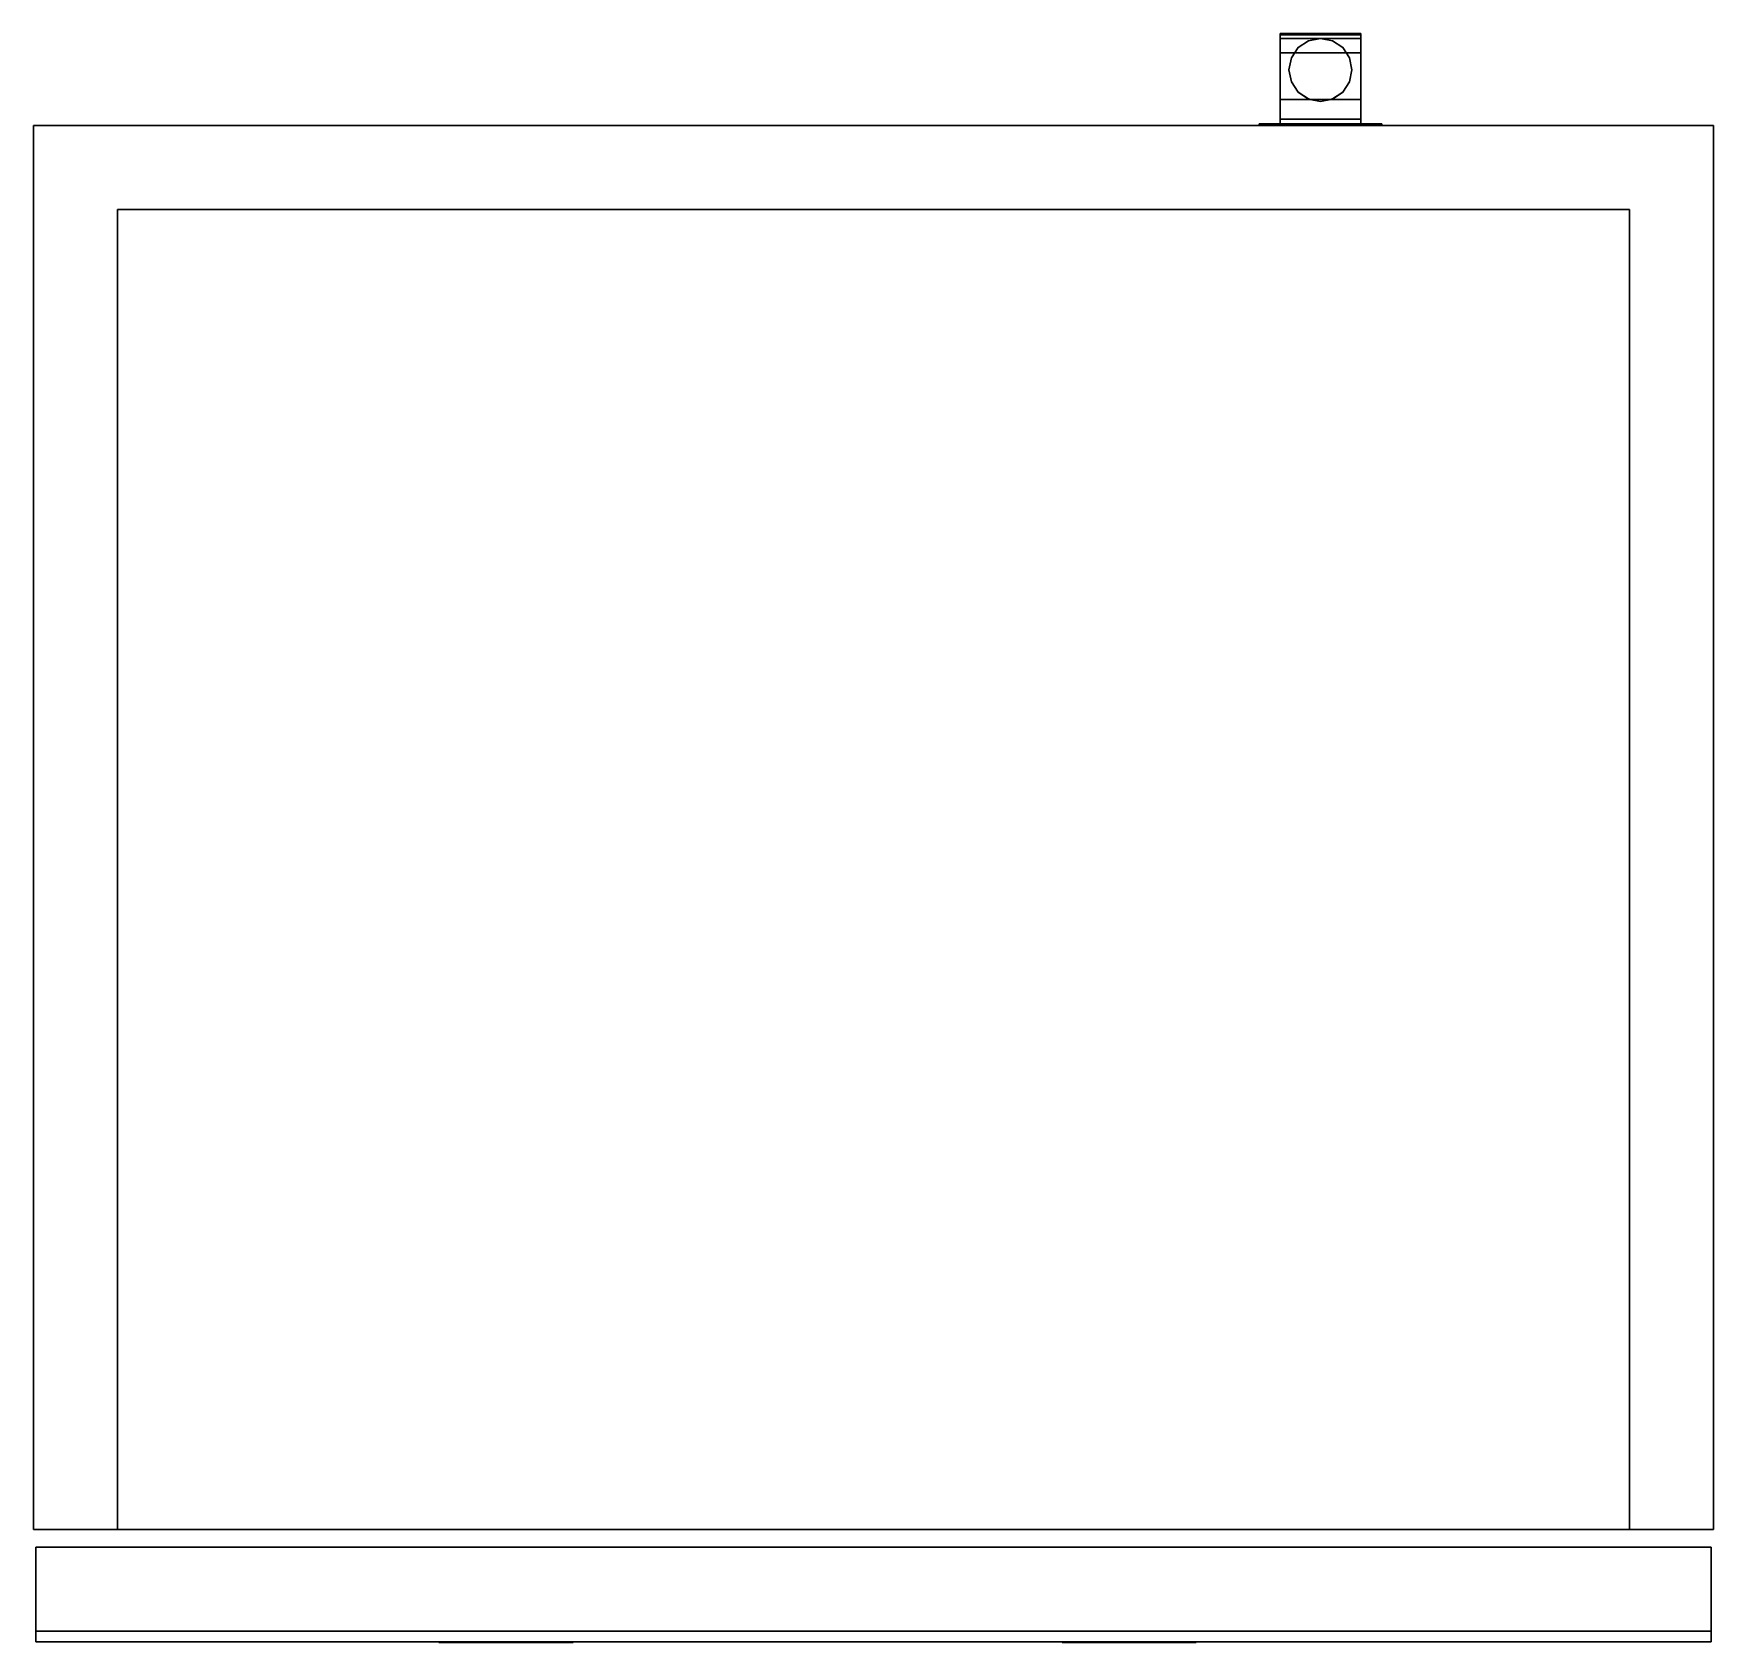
# Model space of a CAD drawing. Header units: millimetres. Extents: x 0 to 800, y -774 to -7.
import ezdxf

# ---------------------------------------------------------------- set-up
doc = ezdxf.new("R2010")
doc.units = ezdxf.units.MM
for name, color, linetype in [('200-EquipBlack-3d', 250, 'Continuous'), ('200-EquipGlass-3D', 140, 'Continuous'), ('200-EquipSteel-3d', 9, 'Continuous')]:
    doc.layers.add(name, color=color, linetype=linetype)

msp = doc.modelspace()

# ---------------------------------------------------------------- linework, layer by layer
at = {"layer": '200-EquipBlack-3d'}
for points, invisible_edges in [([(87.88, -773.21, 447.96), (710.12, -773.21, 447.96), (799, -773.21, 508.16), (1, -773.21, 508.16)], 10), ([(87.88, -773.21, 143.96), (710.12, -773.21, 143.96), (799, -773.21, 84.46), (1, -773.21, 84.46)], 10), ([(87.88, -773.21, 143.96), (1, -773.21, 84.46), (85.3, -773.21, 144.18)], 3), ([(85.3, -773.21, 144.18), (1, -773.21, 84.46), (82.8, -773.21, 144.84)], 3), ([(82.8, -773.21, 144.84), (1, -773.21, 84.46), (80.44, -773.21, 145.93)], 3), ([(80.44, -773.21, 145.93), (1, -773.21, 84.46), (78.31, -773.21, 147.4)], 3), ([(78.31, -773.21, 147.4), (1, -773.21, 84.46), (76.47, -773.21, 149.22)], 3), ([(76.47, -773.21, 149.22), (1, -773.21, 84.46), (74.96, -773.21, 151.33)], 3), ([(74.96, -773.21, 151.33), (1, -773.21, 84.46), (73.84, -773.21, 153.67)], 3), ([(73.84, -773.21, 153.67), (1, -773.21, 84.46), (73.14, -773.21, 156.16)], 3), ([(87.88, -773.21, 447.96), (1, -773.21, 508.16), (85.3, -773.21, 447.73)], 3), ([(85.3, -773.21, 447.73), (1, -773.21, 508.16), (82.8, -773.21, 447.07)], 3), ([(82.8, -773.21, 447.07), (1, -773.21, 508.16), (80.44, -773.21, 445.98)], 3), ([(80.44, -773.21, 445.98), (1, -773.21, 508.16), (78.31, -773.21, 444.51)], 3), ([(78.31, -773.21, 444.51), (1, -773.21, 508.16), (76.47, -773.21, 442.69)], 3), ([(76.47, -773.21, 442.69), (1, -773.21, 508.16), (74.96, -773.21, 440.58)], 3), ([(74.96, -773.21, 440.58), (1, -773.21, 508.16), (73.84, -773.21, 438.25)], 3), ([(73.84, -773.21, 438.25), (1, -773.21, 508.16), (73.14, -773.21, 435.75)], 3), ([(73.14, -773.21, 435.75), (1, -773.21, 508.16), (1, -773.21, 455.19), (67.4, -773.21, 401.07)], 5), ([(67.4, -773.21, 401.07), (1, -773.21, 455.19), (1, -773.21, 402.23), (63.29, -773.21, 366.16)], 5), ([(63.29, -773.21, 366.16), (1, -773.21, 402.23), (1, -773.21, 349.27), (60.82, -773.21, 331.1)], 5), ([(60.82, -773.21, 331.1), (1, -773.21, 349.27), (1, -773.21, 296.31), (60, -773.21, 295.96)], 5), ([(60, -773.21, 295.96), (1, -773.21, 296.31), (1, -773.21, 243.34), (60.82, -773.21, 260.81)], 5), ([(60.82, -773.21, 260.81), (1, -773.21, 243.34), (1, -773.21, 190.38), (63.29, -773.21, 225.75)], 5), ([(63.29, -773.21, 225.75), (1, -773.21, 190.38), (1, -773.21, 137.42), (67.4, -773.21, 190.84)], 5), ([(67.4, -773.21, 190.84), (1, -773.21, 137.42), (1, -773.21, 84.46), (73.14, -773.21, 156.16)], 5), ([(712.7, -773.21, 144.18), (799, -773.21, 84.46), (710.12, -773.21, 143.96)], 3), ([(712.7, -773.21, 447.73), (799, -773.21, 508.16), (710.12, -773.21, 447.96)], 3), ([(715.2, -773.21, 144.84), (799, -773.21, 84.46), (712.7, -773.21, 144.18)], 3), ([(715.2, -773.21, 447.07), (799, -773.21, 508.16), (712.7, -773.21, 447.73)], 3), ([(717.56, -773.21, 145.93), (799, -773.21, 84.46), (715.2, -773.21, 144.84)], 3), ([(717.56, -773.21, 445.98), (799, -773.21, 508.16), (715.2, -773.21, 447.07)], 3), ([(719.69, -773.21, 147.4), (799, -773.21, 84.46), (717.56, -773.21, 145.93)], 3), ([(719.69, -773.21, 444.51), (799, -773.21, 508.16), (717.56, -773.21, 445.98)], 3), ([(721.53, -773.21, 149.22), (799, -773.21, 84.46), (719.69, -773.21, 147.4)], 3), ([(721.53, -773.21, 442.69), (799, -773.21, 508.16), (719.69, -773.21, 444.51)], 3), ([(723.04, -773.21, 151.33), (799, -773.21, 84.46), (721.53, -773.21, 149.22)], 3), ([(723.04, -773.21, 440.58), (799, -773.21, 508.16), (721.53, -773.21, 442.69)], 3), ([(724.16, -773.21, 153.67), (799, -773.21, 84.46), (723.04, -773.21, 151.33)], 3), ([(724.16, -773.21, 438.25), (799, -773.21, 508.16), (723.04, -773.21, 440.58)], 3), ([(724.86, -773.21, 156.16), (799, -773.21, 84.46), (724.16, -773.21, 153.67)], 3), ([(724.86, -773.21, 435.75), (799, -773.21, 508.16), (724.16, -773.21, 438.25)], 3), ([(724.86, -773.21, 435.75), (799, -773.21, 508.16), (799, -773.21, 455.19), (730.6, -773.21, 401.07)], 5), ([(730.6, -773.21, 190.84), (799, -773.21, 137.42), (799, -773.21, 84.46), (724.86, -773.21, 156.16)], 5), ([(730.6, -773.21, 401.07), (799, -773.21, 455.19), (799, -773.21, 402.23), (734.71, -773.21, 366.16)], 5), ([(734.71, -773.21, 225.75), (799, -773.21, 190.38), (799, -773.21, 137.42), (730.6, -773.21, 190.84)], 5), ([(734.71, -773.21, 366.16), (799, -773.21, 402.23), (799, -773.21, 349.27), (737.18, -773.21, 331.1)], 5), ([(737.18, -773.21, 260.81), (799, -773.21, 243.34), (799, -773.21, 190.38), (734.71, -773.21, 225.75)], 5), ([(737.18, -773.21, 331.1), (799, -773.21, 349.27), (799, -773.21, 296.31), (738, -773.21, 295.96)], 5), ([(738, -773.21, 295.96), (799, -773.21, 296.31), (799, -773.21, 243.34), (737.18, -773.21, 260.81)], 5)]:
    msp.add_3dface(points, dxfattribs=dict(at, invisible_edges=invisible_edges))
at = {"layer": '200-EquipGlass-3D', "extrusion": (0, -1, 0)}
for p, q in [((193.06, -773.51, 333.41), (256.94, -773.51, 401.3)), ((201.54, -773.51, 356.22), (233.48, -773.51, 390.16)), ((215.3, -773.51, 343.27), (247.25, -773.51, 377.21)), ((489.8, -773.51, 208.41), (553.68, -773.51, 276.3)), ((498.29, -773.51, 231.21), (530.23, -773.51, 265.16)), ((512.05, -773.51, 218.26), (543.99, -773.51, 252.2))]:
    msp.add_line(p, q, dxfattribs=at)
at = {"layer": '200-EquipGlass-3D'}
for points, invisible_edges in [([(737.18, -728.21, 331.1), (60.82, -728.21, 331.1), (60, -728.21, 295.96), (738, -728.21, 295.96)], 5), ([(738, -728.21, 295.96), (60, -728.21, 295.96), (60.82, -728.21, 260.81), (737.18, -728.21, 260.81)], 5), ([(734.71, -728.21, 366.16), (63.29, -728.21, 366.16), (60.82, -728.21, 331.1), (737.18, -728.21, 331.1)], 5), ([(737.18, -728.21, 260.81), (60.82, -728.21, 260.81), (63.29, -728.21, 225.75), (734.71, -728.21, 225.75)], 5), ([(730.6, -728.21, 401.07), (67.4, -728.21, 401.07), (63.29, -728.21, 366.16), (734.71, -728.21, 366.16)], 5), ([(734.71, -728.21, 225.75), (63.29, -728.21, 225.75), (67.4, -728.21, 190.84), (730.6, -728.21, 190.84)], 5), ([(724.86, -728.21, 435.75), (73.14, -728.21, 435.75), (67.4, -728.21, 401.07), (730.6, -728.21, 401.07)], 5), ([(730.6, -728.21, 190.84), (67.4, -728.21, 190.84), (73.14, -728.21, 156.16), (724.86, -728.21, 156.16)], 5), ([(73.84, -728.21, 438.25), (724.16, -728.21, 438.25), (724.86, -728.21, 435.75), (73.14, -728.21, 435.75)], 5), ([(73.14, -728.21, 156.16), (724.86, -728.21, 156.16), (724.16, -728.21, 153.67), (73.84, -728.21, 153.67)], 5), ([(74.96, -728.21, 440.58), (723.04, -728.21, 440.58), (724.16, -728.21, 438.25), (73.84, -728.21, 438.25)], 5), ([(73.84, -728.21, 153.67), (724.16, -728.21, 153.67), (723.04, -728.21, 151.33), (74.96, -728.21, 151.33)], 5), ([(76.47, -728.21, 442.69), (721.53, -728.21, 442.69), (723.04, -728.21, 440.58), (74.96, -728.21, 440.58)], 5), ([(74.96, -728.21, 151.33), (723.04, -728.21, 151.33), (721.53, -728.21, 149.22), (76.47, -728.21, 149.22)], 5), ([(78.31, -728.21, 444.51), (719.69, -728.21, 444.51), (721.53, -728.21, 442.69), (76.47, -728.21, 442.69)], 5), ([(76.47, -728.21, 149.22), (721.53, -728.21, 149.22), (719.69, -728.21, 147.4), (78.31, -728.21, 147.4)], 5), ([(80.44, -728.21, 445.98), (717.56, -728.21, 445.98), (719.69, -728.21, 444.51), (78.31, -728.21, 444.51)], 5), ([(78.31, -728.21, 147.4), (719.69, -728.21, 147.4), (717.56, -728.21, 145.93), (80.44, -728.21, 145.93)], 5), ([(82.8, -728.21, 447.07), (715.2, -728.21, 447.07), (717.56, -728.21, 445.98), (80.44, -728.21, 445.98)], 5), ([(80.44, -728.21, 145.93), (717.56, -728.21, 145.93), (715.2, -728.21, 144.84), (82.8, -728.21, 144.84)], 5), ([(85.3, -728.21, 447.73), (712.7, -728.21, 447.73), (715.2, -728.21, 447.07), (82.8, -728.21, 447.07)], 5), ([(82.8, -728.21, 144.84), (715.2, -728.21, 144.84), (712.7, -728.21, 144.18), (85.3, -728.21, 144.18)], 5), ([(87.88, -728.21, 447.96), (710.12, -728.21, 447.96), (712.7, -728.21, 447.73), (85.3, -728.21, 447.73)], 4), ([(85.3, -728.21, 144.18), (712.7, -728.21, 144.18), (710.12, -728.21, 143.96), (87.88, -728.21, 143.96)], 1), ([(737.18, -773.21, 331.1), (60.82, -773.21, 331.1), (60, -773.21, 295.96), (738, -773.21, 295.96)], 5), ([(738, -773.21, 295.96), (60, -773.21, 295.96), (60.82, -773.21, 260.81), (737.18, -773.21, 260.81)], 5), ([(734.71, -773.21, 366.16), (63.29, -773.21, 366.16), (60.82, -773.21, 331.1), (737.18, -773.21, 331.1)], 5), ([(737.18, -773.21, 260.81), (60.82, -773.21, 260.81), (63.29, -773.21, 225.75), (734.71, -773.21, 225.75)], 5), ([(730.6, -773.21, 401.07), (67.4, -773.21, 401.07), (63.29, -773.21, 366.16), (734.71, -773.21, 366.16)], 5), ([(734.71, -773.21, 225.75), (63.29, -773.21, 225.75), (67.4, -773.21, 190.84), (730.6, -773.21, 190.84)], 5), ([(724.86, -773.21, 435.75), (73.14, -773.21, 435.75), (67.4, -773.21, 401.07), (730.6, -773.21, 401.07)], 5), ([(730.6, -773.21, 190.84), (67.4, -773.21, 190.84), (73.14, -773.21, 156.16), (724.86, -773.21, 156.16)], 5), ([(73.14, -773.21, 156.16), (724.86, -773.21, 156.16), (724.16, -773.21, 153.67), (73.84, -773.21, 153.67)], 5), ([(73.84, -773.21, 438.25), (724.16, -773.21, 438.25), (724.86, -773.21, 435.75), (73.14, -773.21, 435.75)], 5), ([(73.84, -773.21, 153.67), (724.16, -773.21, 153.67), (723.04, -773.21, 151.33), (74.96, -773.21, 151.33)], 5), ([(74.96, -773.21, 440.58), (723.04, -773.21, 440.58), (724.16, -773.21, 438.25), (73.84, -773.21, 438.25)], 5), ([(74.96, -773.21, 151.33), (723.04, -773.21, 151.33), (721.53, -773.21, 149.22), (76.47, -773.21, 149.22)], 5), ([(76.47, -773.21, 442.69), (721.53, -773.21, 442.69), (723.04, -773.21, 440.58), (74.96, -773.21, 440.58)], 5), ([(76.47, -773.21, 149.22), (721.53, -773.21, 149.22), (719.69, -773.21, 147.4), (78.31, -773.21, 147.4)], 5), ([(78.31, -773.21, 444.51), (719.69, -773.21, 444.51), (721.53, -773.21, 442.69), (76.47, -773.21, 442.69)], 5), ([(78.31, -773.21, 147.4), (719.69, -773.21, 147.4), (717.56, -773.21, 145.93), (80.44, -773.21, 145.93)], 5), ([(80.44, -773.21, 445.98), (717.56, -773.21, 445.98), (719.69, -773.21, 444.51), (78.31, -773.21, 444.51)], 5), ([(80.44, -773.21, 145.93), (717.56, -773.21, 145.93), (715.2, -773.21, 144.84), (82.8, -773.21, 144.84)], 5), ([(82.8, -773.21, 447.07), (715.2, -773.21, 447.07), (717.56, -773.21, 445.98), (80.44, -773.21, 445.98)], 5), ([(82.8, -773.21, 144.84), (715.2, -773.21, 144.84), (712.7, -773.21, 144.18), (85.3, -773.21, 144.18)], 5), ([(85.3, -773.21, 447.73), (712.7, -773.21, 447.73), (715.2, -773.21, 447.07), (82.8, -773.21, 447.07)], 5), ([(85.3, -773.21, 144.18), (712.7, -773.21, 144.18), (710.12, -773.21, 143.96), (87.88, -773.21, 143.96)], 1), ([(87.88, -773.21, 447.96), (710.12, -773.21, 447.96), (712.7, -773.21, 447.73), (85.3, -773.21, 447.73)], 4)]:
    msp.add_3dface(points, dxfattribs=dict(at, invisible_edges=invisible_edges))
at = {"layer": '200-EquipSteel-3d'}
for points, invisible_edges in [([(632.1, -7.08, 462.29), (593.64, -7.08, 462.29), (593.64, -7, 461.67), (632.1, -7, 461.67)], 1), ([(632.1, -7, 374.98), (593.64, -7, 374.98), (593.64, -8.06, 366.75), (632.1, -8.06, 366.75)], 4), ([(593.64, -7.08, 462.29), (593.64, -8.06, 366.75), (593.64, -7, 374.98), (593.64, -7, 461.67)], 1), ([(632.1, -7.31, 462.87), (593.64, -7.31, 462.87), (593.64, -7.08, 462.29), (632.1, -7.08, 462.29)], 5), ([(593.64, -7.31, 462.87), (593.64, -11.18, 359.06), (593.64, -8.06, 366.75), (593.64, -7.08, 462.29)], 5), ([(632.1, -7.67, 463.37), (593.64, -7.67, 463.37), (593.64, -7.31, 462.87), (632.1, -7.31, 462.87)], 4), ([(593.64, -7.67, 463.37), (593.64, -16.15, 352.41), (593.64, -11.18, 359.06), (593.64, -7.31, 462.87)], 5), ([(632.1, -8.15, 463.77), (593.64, -8.15, 463.77), (593.64, -7.67, 463.37), (632.1, -7.67, 463.37)], 1), ([(593.64, -8.15, 463.77), (593.64, -22.65, 347.24), (593.64, -16.15, 352.41), (593.64, -7.67, 463.37)], 5), ([(632.1, -7.08, 462.29), (632.1, -8.06, 366.75), (632.1, -7, 374.98), (632.1, -7, 461.67)], 1), ([(632.1, -7.31, 462.87), (632.1, -11.18, 359.06), (632.1, -8.06, 366.75), (632.1, -7.08, 462.29)], 5), ([(632.1, -7.67, 463.37), (632.1, -16.15, 352.41), (632.1, -11.18, 359.06), (632.1, -7.31, 462.87)], 5), ([(632.1, -8.15, 463.77), (632.1, -22.65, 347.24), (632.1, -16.15, 352.41), (632.1, -7.67, 463.37)], 5), ([(632.1, -8.06, 366.75), (593.64, -8.06, 366.75), (593.64, -11.18, 359.06), (632.1, -11.18, 359.06)], 5), ([(632.1, -8.71, 464.04), (593.64, -8.71, 464.04), (593.64, -8.15, 463.77), (632.1, -8.15, 463.77)], 5), ([(593.64, -8.71, 464.04), (593.64, -30.24, 343.89), (593.64, -22.65, 347.24), (593.64, -8.15, 463.77)], 5), ([(632.1, -9.33, 464.16), (593.64, -9.33, 464.16), (593.64, -8.71, 464.04), (632.1, -8.71, 464.04)], 4), ([(593.64, -9.33, 464.16), (593.64, -38.44, 342.58), (593.64, -30.24, 343.89), (593.64, -8.71, 464.04)], 5), ([(593.64, -50, 342.42), (593.64, -38.44, 342.58), (593.64, -9.33, 464.16), (593.64, -50, 467.01)], 2), ([(632.1, -11.18, 359.06), (593.64, -11.18, 359.06), (593.64, -16.15, 352.41), (632.1, -16.15, 352.41)], 1), ([(602.26, -13.69, 508.46), (602.26, -13.7, 464.37), (599.01, -18.57, 464.37), (599.01, -18.56, 508.46)], 5), ([(607.13, -10.44, 508.46), (607.13, -10.45, 464.37), (602.26, -13.7, 464.37), (602.26, -13.69, 508.46)], 5), ([(612.87, -9.3, 508.46), (612.87, -9.31, 464.37), (607.13, -10.45, 464.37), (607.13, -10.44, 508.46)], 4), ([(618.61, -10.44, 508.46), (618.61, -10.45, 464.37), (612.87, -9.31, 464.37), (612.87, -9.3, 508.46)], 1), ([(623.47, -13.69, 508.46), (623.47, -13.7, 464.37), (618.61, -10.45, 464.37), (618.61, -10.44, 508.46)], 5), ([(626.73, -18.56, 508.46), (626.73, -18.57, 464.37), (623.47, -13.7, 464.37), (623.47, -13.69, 508.46)], 5), ([(632.1, -8.71, 464.04), (632.1, -30.24, 343.89), (632.1, -22.65, 347.24), (632.1, -8.15, 463.77)], 5), ([(632.1, -9.33, 464.16), (632.1, -38.44, 342.58), (632.1, -30.24, 343.89), (632.1, -8.71, 464.04)], 5), ([(632.1, -50, 342.42), (632.1, -38.44, 342.58), (632.1, -9.33, 464.16), (632.1, -50, 467.01)], 2), ([(632.1, -16.15, 352.41), (593.64, -16.15, 352.41), (593.64, -22.65, 347.24), (632.1, -22.65, 347.24)], 4), ([(632.1, -22.65, 347.24), (593.64, -22.65, 347.24), (593.64, -30.24, 343.89), (632.1, -30.24, 343.89)], 5), ([(599.01, -18.56, 508.46), (599.01, -18.57, 464.37), (597.87, -24.31, 464.37), (597.87, -24.3, 508.46)], 1), ([(627.87, -24.3, 508.46), (627.87, -24.31, 464.37), (626.73, -18.57, 464.37), (626.73, -18.56, 508.46)], 4), ([(632.1, -30.24, 343.89), (593.64, -30.24, 343.89), (593.64, -38.44, 342.58), (632.1, -38.44, 342.58)], 1), ([(597.87, -24.3, 508.46), (597.87, -24.31, 464.37), (599.01, -30.05, 464.37), (599.01, -30.04, 508.46)], 4), ([(599.01, -30.04, 508.46), (599.01, -30.05, 464.37), (602.26, -34.92, 464.37), (602.26, -34.91, 508.46)], 5), ([(623.47, -34.91, 508.46), (623.47, -34.92, 464.37), (626.73, -30.05, 464.37), (626.73, -30.04, 508.46)], 5), ([(626.73, -30.04, 508.46), (626.73, -30.05, 464.37), (627.87, -24.31, 464.37), (627.87, -24.3, 508.46)], 1), ([(602.26, -34.91, 508.46), (602.26, -34.92, 464.37), (607.13, -38.17, 464.37), (607.13, -38.16, 508.46)], 5), ([(607.13, -38.16, 508.46), (607.13, -38.17, 464.37), (612.87, -39.31, 464.37), (612.87, -39.3, 508.46)], 1), ([(612.87, -39.3, 508.46), (612.87, -39.31, 464.37), (618.61, -38.17, 464.37), (618.61, -38.16, 508.46)], 4), ([(618.61, -38.16, 508.46), (618.61, -38.17, 464.37), (623.47, -34.92, 464.37), (623.47, -34.91, 508.46)], 5), ([(583.79, -50.8, 463.51), (583.79, -50, 463.51), (583.62, -50, 462.22), (583.62, -50.8, 462.22)], 1), ([(583.62, -50.8, 350.71), (583.62, -50, 350.71), (584.05, -50, 347.02), (584.05, -50.8, 347.02)], 4), ([(642.12, -50, 462.22), (583.62, -50, 462.22), (583.62, -50, 350.71), (642.12, -50, 350.71)], 15), ([(642.12, -50, 350.71), (583.62, -50, 350.71), (584.05, -50, 347.02), (641.69, -50, 347.02)], 15), ([(641.95, -50, 463.51), (583.79, -50, 463.51), (583.62, -50, 462.22), (642.12, -50, 462.22)], 15), ([(584.28, -50.8, 464.72), (584.28, -50, 464.72), (583.79, -50, 463.51), (583.79, -50.8, 463.51)], 5), ([(641.45, -50, 464.71), (584.28, -50, 464.72), (583.79, -50, 463.51), (641.95, -50, 463.51)], 15), ([(584.05, -50.8, 347.02), (584.05, -50, 347.02), (585.32, -50, 343.53), (585.32, -50.8, 343.53)], 5), ([(641.69, -50, 347.02), (584.05, -50, 347.02), (585.32, -50, 343.53), (640.42, -50, 343.53)], 15), ([(585.08, -50.8, 465.75), (585.08, -50, 465.75), (584.28, -50, 464.72), (584.28, -50.8, 464.72)], 4), ([(640.66, -50, 465.75), (585.08, -50, 465.75), (584.28, -50, 464.72), (641.45, -50, 464.71)], 15), ([(586.11, -50.8, 466.55), (586.11, -50, 466.55), (585.08, -50, 465.75), (585.08, -50.8, 465.75)], 1), ([(639.62, -50, 466.54), (586.11, -50, 466.55), (585.08, -50, 465.75), (640.66, -50, 465.75)], 15), ([(585.32, -50.8, 343.53), (585.32, -50, 343.53), (587.36, -50, 340.43), (587.36, -50.8, 340.43)], 1), ([(640.42, -50, 343.53), (585.32, -50, 343.53), (587.36, -50, 340.43), (638.38, -50, 340.43)], 15), ([(587.32, -50.8, 467.05), (587.32, -50, 467.05), (586.11, -50, 466.55), (586.11, -50.8, 466.55)], 5), ([(638.42, -50, 467.04), (587.32, -50, 467.05), (586.11, -50, 466.55), (639.62, -50, 466.54)], 15), ([(588.61, -50.8, 467.22), (588.61, -50, 467.22), (587.32, -50, 467.05), (587.32, -50.8, 467.05)], 4), ([(637.13, -50, 467.22), (588.61, -50, 467.22), (587.32, -50, 467.05), (638.42, -50, 467.04)], 15), ([(587.36, -50.8, 340.43), (587.36, -50, 340.43), (590.06, -50, 337.88), (590.06, -50.8, 337.88)], 4), ([(638.38, -50, 340.43), (587.36, -50, 340.43), (590.06, -50, 337.88), (635.68, -50, 337.88)], 15), ([(590.06, -50.8, 337.88), (590.06, -50, 337.88), (593.28, -50, 336.02), (593.28, -50.8, 336.02)], 5), ([(635.68, -50, 337.88), (590.06, -50, 337.88), (593.28, -50, 336.02), (632.46, -50, 336.02)], 15), ([(593.28, -50.8, 336.02), (593.28, -50, 336.02), (596.83, -50, 334.96), (596.83, -50.8, 334.96)], 1), ([(632.46, -50, 336.02), (593.28, -50, 336.02), (596.83, -50, 334.96), (628.9, -50, 334.96)], 15), ([(596.83, -50.8, 334.96), (596.83, -50, 334.96), (599.36, -50, 334.52), (599.36, -50.8, 334.52)], 4), ([(628.9, -50, 334.96), (596.83, -50, 334.96), (599.36, -50, 334.52), (626.38, -50, 334.51)], 15), ([(599.36, -50.8, 334.52), (599.36, -50, 334.52), (601.89, -50, 334.07), (601.89, -50.8, 334.07)], 5), ([(626.38, -50, 334.51), (599.36, -50, 334.52), (601.89, -50, 334.07), (623.85, -50, 334.06)], 15), ([(601.89, -50.8, 334.07), (601.89, -50, 334.07), (604.41, -50, 333.64), (604.41, -50.8, 333.64)], 1), ([(623.85, -50, 334.06), (601.89, -50, 334.07), (604.41, -50, 333.64), (621.32, -50, 333.62)], 15), ([(604.41, -50.8, 333.64), (604.41, -50, 333.64), (606.94, -50, 333.2), (606.94, -50.8, 333.2)], 4), ([(621.32, -50, 333.62), (604.41, -50, 333.64), (606.94, -50, 333.2), (618.79, -50, 333.18)], 15), ([(606.94, -50.8, 333.2), (606.94, -50, 333.2), (609.47, -50, 332.77), (609.47, -50.8, 332.77)], 5), ([(618.79, -50, 333.18), (606.94, -50, 333.2), (609.47, -50, 332.77), (616.27, -50, 332.75)], 15), ([(609.47, -50.8, 332.77), (609.47, -50, 332.77), (612, -50, 332.34), (612, -50.8, 332.34)], 1), ([(616.27, -50, 332.75), (609.47, -50, 332.77), (612, -50, 332.34), (613.74, -50, 332.32)], 15), ([(613.74, -50.8, 332.32), (613.74, -50, 332.32), (616.27, -50, 332.75), (616.27, -50.8, 332.75)], 4), ([(616.27, -50.8, 332.75), (616.27, -50, 332.75), (618.79, -50, 333.18), (618.79, -50.8, 333.18)], 5), ([(618.79, -50.8, 333.18), (618.79, -50, 333.18), (621.32, -50, 333.62), (621.32, -50.8, 333.62)], 1), ([(621.32, -50.8, 333.62), (621.32, -50, 333.62), (623.85, -50, 334.06), (623.85, -50.8, 334.06)], 4), ([(623.85, -50.8, 334.06), (623.85, -50, 334.06), (626.38, -50, 334.51), (626.38, -50.8, 334.51)], 5), ([(626.38, -50.8, 334.51), (626.38, -50, 334.51), (628.9, -50, 334.96), (628.9, -50.8, 334.96)], 1), ([(628.9, -50.8, 334.96), (628.9, -50, 334.96), (632.46, -50, 336.02), (632.46, -50.8, 336.02)], 4), ([(632.46, -50.8, 336.02), (632.46, -50, 336.02), (635.68, -50, 337.88), (635.68, -50.8, 337.88)], 5), ([(635.68, -50.8, 337.88), (635.68, -50, 337.88), (638.38, -50, 340.43), (638.38, -50.8, 340.43)], 1), ([(638.42, -50.8, 467.04), (638.42, -50, 467.04), (637.13, -50, 467.22), (637.13, -50.8, 467.22)], 1), ([(638.38, -50.8, 340.43), (638.38, -50, 340.43), (640.42, -50, 343.53), (640.42, -50.8, 343.53)], 4), ([(639.62, -50.8, 466.54), (639.62, -50, 466.54), (638.42, -50, 467.04), (638.42, -50.8, 467.04)], 5), ([(640.66, -50.8, 465.75), (640.66, -50, 465.75), (639.62, -50, 466.54), (639.62, -50.8, 466.54)], 4), ([(640.42, -50.8, 343.53), (640.42, -50, 343.53), (641.69, -50, 347.02), (641.69, -50.8, 347.02)], 5), ([(641.45, -50.8, 464.71), (641.45, -50, 464.71), (640.66, -50, 465.75), (640.66, -50.8, 465.75)], 1), ([(641.95, -50.8, 463.51), (641.95, -50, 463.51), (641.45, -50, 464.71), (641.45, -50.8, 464.71)], 5), ([(641.69, -50.8, 347.02), (641.69, -50, 347.02), (642.12, -50, 350.71), (642.12, -50.8, 350.71)], 1), ([(642.12, -50.8, 462.22), (642.12, -50, 462.22), (641.95, -50, 463.51), (641.95, -50.8, 463.51)], 4), ([(0, -719.71, 508.96), (40, -719.71, 468.96), (760, -719.71, 468.96), (800, -719.71, 508.96)], 5), ([(800, -719.71, 26.16), (760, -719.71, 66.16), (40, -719.71, 66.16), (0, -719.71, 26.16)], 5), ([(40, -719.71, 66.16), (0, -719.71, 26.16), (0, -719.71, 508.96), (40, -719.71, 468.96)], 5), ([(760, -719.71, 468.96), (800, -719.71, 508.96), (800, -719.71, 26.16), (760, -719.71, 66.16)], 5), ([(73.14, -728.21, 435.75), (1, -728.21, 508.16), (1, -728.21, 455.19), (67.4, -728.21, 401.07)], 5), ([(67.4, -728.21, 401.07), (1, -728.21, 455.19), (1, -728.21, 402.23), (63.29, -728.21, 366.16)], 5), ([(63.29, -728.21, 366.16), (1, -728.21, 402.23), (1, -728.21, 349.27), (60.82, -728.21, 331.1)], 5), ([(60.82, -728.21, 331.1), (1, -728.21, 349.27), (1, -728.21, 296.31), (60, -728.21, 295.96)], 5), ([(60, -728.21, 295.96), (1, -728.21, 296.31), (1, -728.21, 243.34), (60.82, -728.21, 260.81)], 5), ([(60.82, -728.21, 260.81), (1, -728.21, 243.34), (1, -728.21, 190.38), (63.29, -728.21, 225.75)], 5), ([(63.29, -728.21, 225.75), (1, -728.21, 190.38), (1, -728.21, 137.42), (67.4, -728.21, 190.84)], 5), ([(67.4, -728.21, 190.84), (1, -728.21, 137.42), (1, -728.21, 84.46), (73.14, -728.21, 156.16)], 5), ([(87.88, -728.21, 447.96), (1, -728.21, 508.16), (85.3, -728.21, 447.73)], 3), ([(85.3, -728.21, 447.73), (1, -728.21, 508.16), (82.8, -728.21, 447.07)], 3), ([(82.8, -728.21, 447.07), (1, -728.21, 508.16), (80.44, -728.21, 445.98)], 3), ([(80.44, -728.21, 445.98), (1, -728.21, 508.16), (78.31, -728.21, 444.51)], 3), ([(78.31, -728.21, 444.51), (1, -728.21, 508.16), (76.47, -728.21, 442.69)], 3), ([(76.47, -728.21, 442.69), (1, -728.21, 508.16), (74.96, -728.21, 440.58)], 3), ([(74.96, -728.21, 440.58), (1, -728.21, 508.16), (73.84, -728.21, 438.25)], 3), ([(73.84, -728.21, 438.25), (1, -728.21, 508.16), (73.14, -728.21, 435.75)], 3), ([(87.88, -728.21, 143.96), (1, -728.21, 84.46), (85.3, -728.21, 144.18)], 3), ([(85.3, -728.21, 144.18), (1, -728.21, 84.46), (82.8, -728.21, 144.84)], 3), ([(82.8, -728.21, 144.84), (1, -728.21, 84.46), (80.44, -728.21, 145.93)], 3), ([(80.44, -728.21, 145.93), (1, -728.21, 84.46), (78.31, -728.21, 147.4)], 3), ([(78.31, -728.21, 147.4), (1, -728.21, 84.46), (76.47, -728.21, 149.22)], 3), ([(76.47, -728.21, 149.22), (1, -728.21, 84.46), (74.96, -728.21, 151.33)], 3), ([(74.96, -728.21, 151.33), (1, -728.21, 84.46), (73.84, -728.21, 153.67)], 3), ([(73.84, -728.21, 153.67), (1, -728.21, 84.46), (73.14, -728.21, 156.16)], 3), ([(87.88, -728.21, 447.96), (710.12, -728.21, 447.96), (799, -728.21, 508.16), (1, -728.21, 508.16)], 10), ([(87.88, -728.21, 143.96), (710.12, -728.21, 143.96), (799, -728.21, 84.46), (1, -728.21, 84.46)], 10), ([(712.7, -728.21, 447.73), (799, -728.21, 508.16), (710.12, -728.21, 447.96)], 3), ([(712.7, -728.21, 144.18), (799, -728.21, 84.46), (710.12, -728.21, 143.96)], 3), ([(715.2, -728.21, 447.07), (799, -728.21, 508.16), (712.7, -728.21, 447.73)], 3), ([(715.2, -728.21, 144.84), (799, -728.21, 84.46), (712.7, -728.21, 144.18)], 3), ([(717.56, -728.21, 445.98), (799, -728.21, 508.16), (715.2, -728.21, 447.07)], 3), ([(717.56, -728.21, 145.93), (799, -728.21, 84.46), (715.2, -728.21, 144.84)], 3), ([(719.69, -728.21, 444.51), (799, -728.21, 508.16), (717.56, -728.21, 445.98)], 3), ([(719.69, -728.21, 147.4), (799, -728.21, 84.46), (717.56, -728.21, 145.93)], 3), ([(721.53, -728.21, 442.69), (799, -728.21, 508.16), (719.69, -728.21, 444.51)], 3), ([(721.53, -728.21, 149.22), (799, -728.21, 84.46), (719.69, -728.21, 147.4)], 3), ([(723.04, -728.21, 440.58), (799, -728.21, 508.16), (721.53, -728.21, 442.69)], 3), ([(723.04, -728.21, 151.33), (799, -728.21, 84.46), (721.53, -728.21, 149.22)], 3), ([(724.16, -728.21, 438.25), (799, -728.21, 508.16), (723.04, -728.21, 440.58)], 3), ([(724.16, -728.21, 153.67), (799, -728.21, 84.46), (723.04, -728.21, 151.33)], 3), ([(724.86, -728.21, 435.75), (799, -728.21, 508.16), (724.16, -728.21, 438.25)], 3), ([(724.86, -728.21, 156.16), (799, -728.21, 84.46), (724.16, -728.21, 153.67)], 3), ([(724.86, -728.21, 435.75), (799, -728.21, 508.16), (799, -728.21, 455.19), (730.6, -728.21, 401.07)], 5), ([(730.6, -728.21, 190.84), (799, -728.21, 137.42), (799, -728.21, 84.46), (724.86, -728.21, 156.16)], 5), ([(730.6, -728.21, 401.07), (799, -728.21, 455.19), (799, -728.21, 402.23), (734.71, -728.21, 366.16)], 5), ([(734.71, -728.21, 225.75), (799, -728.21, 190.38), (799, -728.21, 137.42), (730.6, -728.21, 190.84)], 5), ([(734.71, -728.21, 366.16), (799, -728.21, 402.23), (799, -728.21, 349.27), (737.18, -728.21, 331.1)], 5), ([(737.18, -728.21, 260.81), (799, -728.21, 243.34), (799, -728.21, 190.38), (734.71, -728.21, 225.75)], 5), ([(737.18, -728.21, 331.1), (799, -728.21, 349.27), (799, -728.21, 296.31), (738, -728.21, 295.96)], 5), ([(738, -728.21, 295.96), (799, -728.21, 296.31), (799, -728.21, 243.34), (737.18, -728.21, 260.81)], 5)]:
    msp.add_3dface(points, dxfattribs=dict(at, invisible_edges=invisible_edges))
for points in [[(632.1, -7, 461.67), (593.64, -7, 461.67), (593.64, -7, 374.98), (632.1, -7, 374.98)], [(632.1, -50, 467.01), (593.64, -50, 467.01), (593.64, -9.33, 464.16), (632.1, -9.33, 464.16)], [(632.1, -38.44, 342.58), (593.64, -38.44, 342.58), (593.64, -47.75, 342.42), (632.1, -47.75, 342.42)], [(632.1, -47.75, 342.42), (593.64, -47.75, 342.42), (593.64, -50, 342.42), (632.1, -50, 342.42)], [(0, -719.71, 26.16), (0, -50.8, 26.16), (800, -50.8, 26.16), (800, -719.71, 26.16)], [(0, -719.71, 508.96), (800, -719.71, 508.96), (800, -50.8, 508.96), (0, -50.8, 508.96)], [(0, -50.8, 26.16), (0, -50.8, 508.96), (800, -50.8, 508.96), (800, -50.8, 26.16)], [(0, -719.71, 26.16), (0, -719.71, 508.96), (0, -50.8, 508.96), (0, -50.8, 26.16)], [(583.62, -50.8, 462.22), (583.62, -50, 462.22), (583.62, -50, 350.71), (583.62, -50.8, 350.71)], [(637.13, -50.8, 467.22), (637.13, -50, 467.22), (588.61, -50, 467.22), (588.61, -50.8, 467.22)], [(632.1, -50, 342.42), (593.64, -50, 342.42), (593.64, -50, 467.01), (632.1, -50, 467.01)], [(612, -50.8, 332.34), (612, -50, 332.34), (613.74, -50, 332.32), (613.74, -50.8, 332.32)], [(642.12, -50.8, 350.71), (642.12, -50, 350.71), (642.12, -50, 462.22), (642.12, -50.8, 462.22)], [(800, -719.71, 26.16), (800, -50.8, 26.16), (800, -50.8, 508.96), (800, -719.71, 508.96)], [(40, -719.71, 66.16), (40, -90.8, 66.16), (760, -90.8, 66.16), (760, -719.71, 66.16)], [(40, -719.71, 468.96), (760, -719.71, 468.96), (760, -90.8, 468.96), (40, -90.8, 468.96)], [(40, -90.8, 66.16), (40, -90.8, 468.96), (760, -90.8, 468.96), (760, -90.8, 66.16)], [(40, -719.71, 66.16), (40, -719.71, 468.96), (40, -90.8, 468.96), (40, -90.8, 66.16)], [(760, -719.71, 66.16), (760, -90.8, 66.16), (760, -90.8, 468.96), (760, -719.71, 468.96)], [(1, -768.21, 84.46), (1, -728.21, 84.46), (799, -728.21, 84.46), (799, -768.21, 84.46)], [(1, -768.21, 508.16), (799, -768.21, 508.16), (799, -728.21, 508.16), (1, -728.21, 508.16)], [(1, -768.21, 84.46), (1, -768.21, 508.16), (1, -728.21, 508.16), (1, -728.21, 84.46)], [(799, -768.21, 84.46), (799, -728.21, 84.46), (799, -728.21, 508.16), (799, -768.21, 508.16)], [(1, -773.21, 84.46), (1, -768.21, 84.46), (799, -768.21, 84.46), (799, -773.21, 84.46)], [(1, -773.21, 508.16), (799, -773.21, 508.16), (799, -768.21, 508.16), (1, -768.21, 508.16)], [(1, -773.21, 84.46), (1, -773.21, 508.16), (1, -768.21, 508.16), (1, -768.21, 84.46)], [(799, -773.21, 84.46), (799, -768.21, 84.46), (799, -768.21, 508.16), (799, -773.21, 508.16)]]:
    msp.add_3dface(points, dxfattribs=at)

doc.saveas('drawing.dxf')
